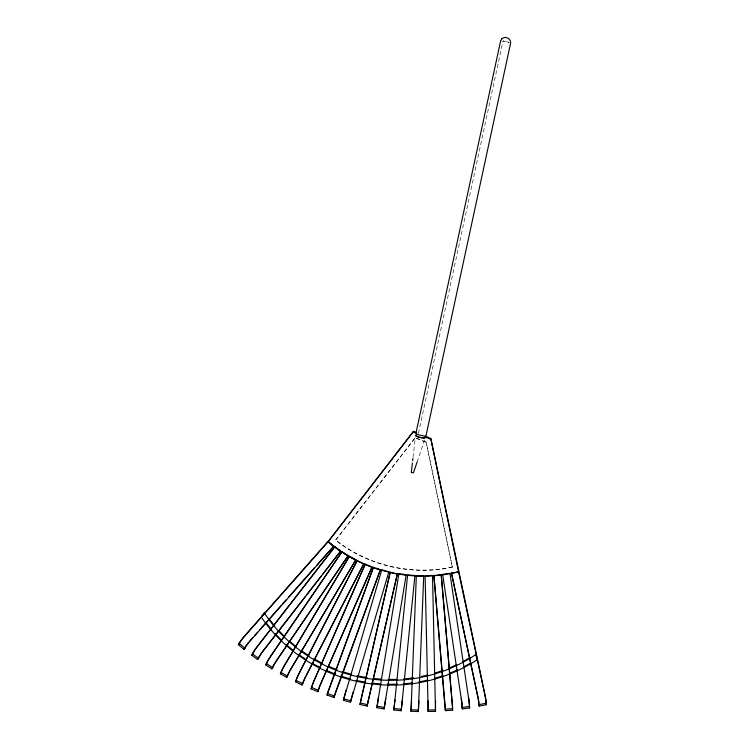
<?xml version="1.0" encoding="UTF-8"?>
<svg xmlns="http://www.w3.org/2000/svg" width="749" height="749" viewBox="0 0 749 749"><rect width="100%" height="100%" fill="white"/><g stroke="black" fill="none" stroke-linecap="round" stroke-linejoin="round"><path stroke-width="0.56" stroke-dasharray="3.75 2.81" d="M335.608 540.132L415.311 437.65L426.144 442.107L452.387 566.974L446.357 568.416A138.602 134.389 6.6 0 1 340.467 543.914L335.608 540.132L415.311 437.65M413.064 457.302L415.358 437.575M452.368 567.18L426.144 442.107M418.457 433.362L502.991 41.055L509.123 42.431L505.547 41.42M417.099 462.086L424.823 439.485M452.387 566.974L446.385 568.21A138.602 134.389 6.6 0 1 340.495 543.699L335.627 539.926M503.019 40.942L504.255 41.073M416.275 438.268L426.115 442.313"/><path stroke-width="1.12" d="M445.159 709.209L433.877 575.606L441.255 574.633L452.639 708.02L452.611 710.155L445.29 710.698L445.159 709.209L452.48 708.657L452.471 706.644L441.198 575.054M410.995 711.232L416.341 575.869L423.728 575.766L418.345 711.55L410.995 711.232L411.566 700.671M418.906 700.989L418.345 711.55M428.156 711.475L425.114 576L432.51 575.457L435.497 711.353L428.156 711.475L428.194 700.905M435.497 711.353L435.543 700.792M510.509 43.629C511.736 38.705 504.723 35.137 501.587 39.201M510.481 43.742L425.863 436.442L415.957 434.214M401.885 704.163L401.192 710.735L393.88 709.986L394.395 705.043M394.863 700.577L407.625 574.811L414.946 575.55L402.176 701.326M401.192 710.735L401.558 707.234M394.929 699.884L394.517 703.976M394.629 702.852L394.835 700.774M402.241 700.633L401.829 704.725M401.951 703.601L402.157 701.523M394.405 705.052L394.564 703.414M394.48 704.247L393.88 709.986M401.614 706.822L401.792 704.996M261.335 617.157L264.631 612.439L261.335 617.157A154.837 150.128 6.6 0 0 477.057 659.869L476.018 653.634M331.292 544.055L333.642 546.47L249.857 641.303A8.061 1.105 -50.2 0 0 244.998 648.26L244.005 649.392L238.407 644.72L239.408 643.597A8.061 1.105 -50.2 0 1 244.258 636.641L328.053 541.808L413.551 431.34L416.781 432.669M251.786 655.253L252.703 654.064A8.061 1.002 -53.7 0 1 257.216 646.836L334.85 546.723L340.72 551.049L263.096 651.162A8.061 1.002 -53.7 0 0 258.583 658.39L257.656 659.579L251.786 655.253A8.398 1.049 -53.7 0 1 257.263 646.415L334.85 546.723M265.801 664.943L266.653 663.708A8.061 0.899 -57.1 0 1 270.801 656.236L342.04 551.704L348.173 555.683L276.933 660.206A8.061 0.899 -57.1 0 0 272.786 667.677L271.934 668.913L265.801 664.943A8.398 0.936 -57.1 0 1 270.848 655.815L342.04 551.704M280.388 673.819L281.156 672.527A8.061 0.786 -60.5 0 1 284.938 664.831L349.465 556.235L355.831 559.84L291.305 668.436A8.061 0.786 -60.5 0 0 287.522 676.132L286.755 677.424L280.388 673.819A8.398 0.824 -60.5 0 1 284.985 664.41L349.465 556.235M295.509 681.777L296.192 680.448A8.061 0.674 -63.9 0 1 299.591 672.546L357.301 560.355L299.647 672.125A8.398 0.712 -63.9 0 0 295.509 681.777L302.081 685.007L302.774 683.678A8.061 0.674 -63.9 0 1 306.172 675.776L363.874 563.585M311.078 688.865L311.687 687.498A8.061 0.562 -67.3 0 1 314.692 679.418L365.269 563.988L314.739 678.997A8.398 0.59 -67.3 0 0 311.078 688.865L317.848 691.702L318.447 690.335A8.061 0.562 -67.3 0 1 321.452 682.255L371.981 567.246L368.171 565.205M373.442 567.143L327.79 692.151L327.06 695.025L333.988 697.459L380.323 569.998L376.41 568.182M368.18 701.223L367.188 706.082L360.016 704.491L390.257 571.983L360.943 699.622M478.143 697.928A8.398 0.637 79 0 0 477.684 695.709L451.404 572.807L477.637 696.13A8.061 0.618 79 0 1 478.901 704.65L479.21 706.11L486.41 704.706L486.092 703.245A8.061 0.618 79 0 0 484.828 694.726L458.547 571.824A143.92 139.539 6.6 0 1 328.174 541.63L413.551 431.34M367.413 704.706L397.429 573.584L368.115 701.223M417.099 462.086L413.42 472.844L411.304 472.385L412.39 463.097M412.662 460.775L412.933 458.463M451.357 573.228L458.547 571.824L430.778 438.437L425.395 436.218M384.874 703.994L384.125 708.91L376.869 707.73L378.301 698.574M384.125 708.91L385.557 699.753M367.188 706.082L367.31 705.305M376.869 707.73L377.618 702.824M343.398 700.24L381.803 569.811L388.862 571.833L350.457 702.253L343.398 700.24L346.057 690.016M350.457 702.253L350.719 700.886M333.988 697.459L334.279 696.102M377.59 702.824L398.927 573.65L406.183 574.829L384.846 704.004M360.016 704.491L361.009 699.622M378.311 698.377L378.488 697.272M385.566 699.557L385.744 698.452M425.666 436.358L425.263 436.311M416.041 432.753L500.538 41.326M327.06 695.025L373.395 567.564L380.323 569.998M350.888 700.175L353.116 692.039M334.475 695.39L335 693.686M335.309 692.713L380.37 569.577M501.774 38.948L500.566 41.214M371.56 567.892L321.499 681.833A8.398 0.59 -67.3 0 0 317.848 691.702M306.219 675.355L363.34 564.624M355.831 559.84L291.352 668.014A8.398 0.824 -60.5 0 0 289.648 670.973M348.173 555.683L276.98 659.785A8.398 0.936 -57.1 0 0 273.039 666.226M425.704 437.182L424.917 437.837A5.187 1.264 12.2 0 1 416.116 435.993L415.648 435.59M305.526 596.279L263.142 650.741A8.398 1.049 -53.7 0 0 260.465 654.401M306.959 594.434L321.33 575.972M322.763 574.127L339.999 551.966M252.975 637.399L249.904 640.882A8.398 1.152 -50.2 0 0 249.164 641.734M254.52 635.658L257.59 632.184M259.894 629.572L281.418 605.211M282.953 603.469L286.034 599.996M288.337 597.384L314.477 567.798M316.78 565.195L333.689 546.049M425.329 437.613L424.777 437.8A5.065 1.236 12.2 0 1 416.266 436.012L415.789 435.618M478.901 704.65L486.092 703.245M462.105 707.44L469.38 706.457A8.061 0.496 82.3 0 0 468.537 697.871L449.924 573.294L442.65 574.277L461.262 698.854A8.061 0.496 82.3 0 1 462.105 707.44L462.33 708.919L469.604 707.936A8.398 0.524 82.3 0 0 468.584 697.45M428.119 709.977L435.469 709.865M411.051 709.743L418.401 710.061M394.03 708.498L401.342 709.247M403.074 574.324L405.143 574.661M377.112 706.251L384.368 707.431M390.201 572.405L397.382 574.006M360.353 703.03L367.525 704.631M343.819 698.808L350.888 700.821M327.575 693.621L334.503 696.055M413.448 432.182L416.678 433.512M425.301 437.06L430.684 439.279M365.222 564.409L371.981 567.246M311.687 687.498L318.447 690.335M357.254 560.776L363.827 564.006M296.192 680.448L302.774 683.678M349.418 556.657L355.784 560.261M281.156 672.527L287.522 676.132M341.993 552.125L348.126 556.104M266.653 663.708L272.786 667.677M334.794 547.144L340.673 551.47M252.703 654.064L258.583 658.39M329.691 542.725L328.099 541.387L244.314 636.219A8.398 1.152 -50.2 0 0 238.407 644.72M328.053 541.808L333.642 546.47M239.408 643.597L244.998 648.26M430.778 438.437L484.875 694.304A8.398 0.637 79 0 1 486.41 704.706M477.057 659.869L475.924 654.476A149.444 144.903 6.6 0 1 264.528 613.272M469.38 706.457L469.604 707.936M452.48 708.657L452.611 710.155M433.924 575.185L445.29 707.73M244.005 649.392A8.398 1.152 -50.2 0 1 244.839 647.52M245.269 646.818A8.398 1.152 -50.2 0 1 248.425 642.605M257.656 659.579A8.398 1.049 -53.7 0 1 257.871 658.83M258.115 658.296A8.398 1.049 -53.7 0 1 259.866 655.291M271.934 668.913A8.398 0.936 -57.1 0 1 272.655 666.966M286.755 677.424A8.398 0.824 -60.5 0 1 287.766 674.671M288.168 673.828A8.398 0.824 -60.5 0 1 289.123 671.965M302.081 685.007A8.398 0.712 -63.9 0 1 302.69 682.994M302.999 682.217A8.398 0.712 -63.9 0 1 304.225 679.427M304.693 678.416A8.398 0.712 -63.9 0 1 305.704 676.356M461.309 698.433A8.398 0.524 82.3 0 1 462.33 708.919M478.349 699.051A8.398 0.637 79 0 1 479.014 703.171M479.191 704.725A8.398 0.637 79 0 1 479.21 706.11M470.484 663.127A154.837 150.128 6.6 0 1 463.594 666.9M457.555 669.84A154.837 150.128 6.6 0 1 449.278 673.37M442.94 675.701A154.837 150.128 6.6 0 1 434.345 678.379M427.791 680.073A154.837 150.128 6.6 0 1 418.953 681.89M412.25 682.919A154.837 150.128 6.6 0 1 403.243 683.846M397.607 684.155A154.837 150.128 6.6 0 1 387.411 684.23M380.632 683.912A154.837 150.128 6.6 0 1 371.616 683.041M364.885 682.049A154.837 150.128 6.6 0 1 356.018 680.298M350.513 678.94A154.837 150.128 6.6 0 1 340.767 676.019M335.44 674.128A154.837 150.128 6.6 0 1 326.03 670.252M319.926 667.34A154.837 150.128 6.6 0 1 311.987 663.062M306.201 659.56A154.837 150.128 6.6 0 1 298.757 654.523M293.365 650.469A154.837 150.128 6.6 0 1 286.483 644.72M281.549 640.152A154.837 150.128 6.6 0 1 275.295 633.748M271.597 629.581A154.837 150.128 6.6 0 1 265.989 622.634M470.147 657.407A149.444 144.903 6.6 0 1 463.051 661.47M456.815 664.635A149.444 144.903 6.6 0 1 449.334 667.958M442.771 670.495A149.444 144.903 6.6 0 1 435.3 672.958M427.801 675.018A149.444 144.903 6.6 0 1 421.312 676.469M413.654 677.808A149.444 144.903 6.6 0 1 403.711 678.95M397.054 679.352A149.444 144.903 6.6 0 1 388.141 679.446M381.475 679.174A149.444 144.903 6.6 0 1 373.714 678.491M367.085 677.592A149.444 144.903 6.6 0 1 357.254 675.71M350.766 674.1A149.444 144.903 6.6 0 1 342.246 671.525M337.013 669.672A149.444 144.903 6.6 0 1 328.774 666.301M322.753 663.474A149.444 144.903 6.6 0 1 313.962 658.745M309.225 655.881A149.444 144.903 6.6 0 1 301.622 650.759M296.024 646.527A149.444 144.903 6.6 0 1 290.631 642.043M284.629 636.519A149.444 144.903 6.6 0 1 278.937 630.667M274.349 625.443A149.444 144.903 6.6 0 1 269.303 619.058"/></g></svg>
